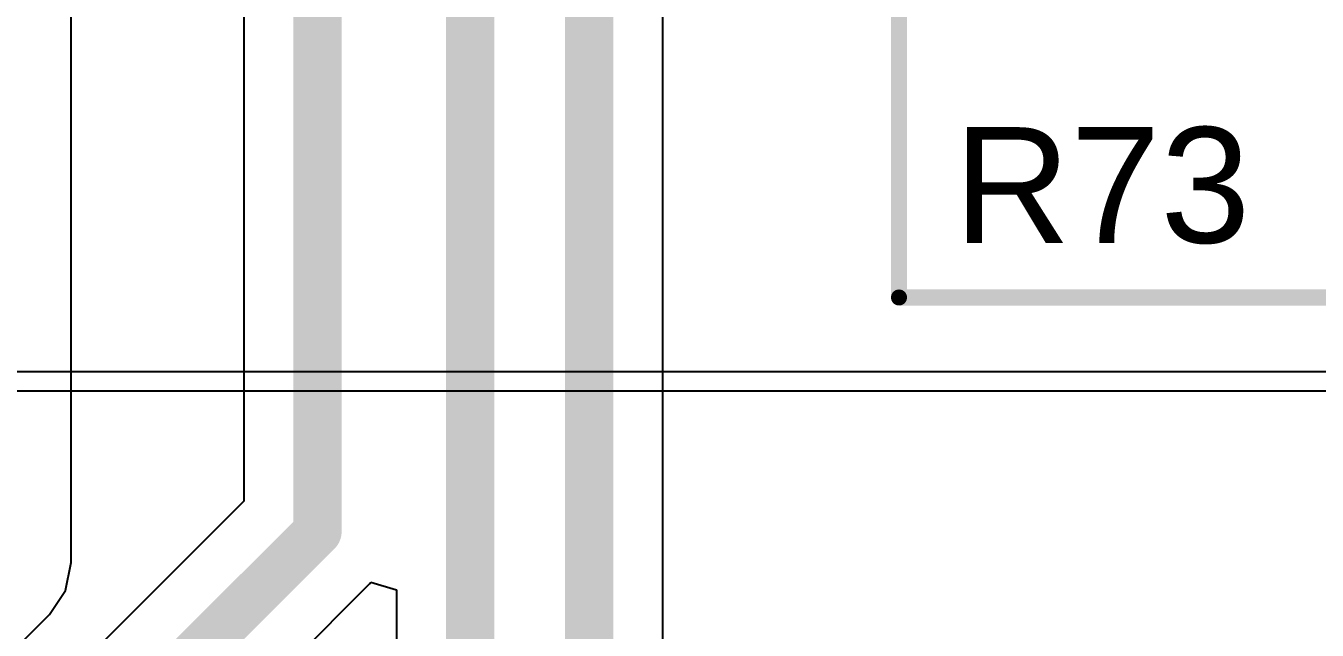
# Model space of a CAD drawing. Header units: inches. Extents: x 0 to 5379, y 0 to 5429.
# Drawn here: x 107.81 to 118.01, y 70.37 to 75.15 of the extents above; entities that cross this region are included whole.
import ezdxf

# ---------------------------------------------------------------- set-up
doc = ezdxf.new("R2010")
doc.units = ezdxf.units.IN
for name, color, linetype in [('SIG 01', 90, 'Continuous'), ('Top Layer', 1, 'Continuous'), ('Top Overlay', 2, 'Continuous')]:
    doc.layers.add(name, color=color, linetype=linetype)
doc.styles.add('Arial', font='', dxfattribs={"height": 0.2})
doc.styles.get('Arial').set_extended_font_data('Arial')

msp = doc.modelspace()

# ---------------------------------------------------------------- linework, layer by layer
at = {"layer": 'SIG 01'}
for p, q in [((112.842, 68.741), (112.842, 87.102)), ((108.167, 70.906), (108.167, 80.416)), ((109.53, 77.809), (109.53, 71.39)), ((109.53, 71.39), (103.525, 65.385)), ((108.122, 70.683), (108.167, 70.906)), ((104.178, 64.391), (110.525, 70.737)), ((110.525, 70.737), (110.534, 70.75)), ((110.534, 70.75), (110.737, 70.689)), ((107.996, 70.494), (108.122, 70.683)), ((110.737, 70.689), (110.737, 69.371)), ((103.44, 65.939), (107.996, 70.494))]:
    msp.add_line(p, q, dxfattribs=at)
for points in [[(111.319, 69.13, 0.381, 0.381, 0), (111.319, 88.602, 0.381, 0.381, 0)], [(112.259, 68.741, 0.381, 0.381, 0), (112.259, 87.102, 0.381, 0.381, 0)], [(110.113, 71.149, 0.381, 0.381, 0), (110.113, 85.6, 0.381, 0.381, 0)], [(103.766, 64.803, 0.381, 0.381, 0), (110.113, 71.149, 0.381, 0.381, 0)]]:
    msp.add_lwpolyline(points, format="xyseb", dxfattribs=at)
msp.add_lwpolyline([(110.017, 71.149, 0.191, 0.191, 1), (110.208, 71.149, 0.191, 0.191, 1)], format="xyseb", close=True, dxfattribs=at)
msp.add_lwpolyline([(110.017, 71.149, 0.191, 0.191, 1), (110.208, 71.149, 0.191, 0.191, 1)], format="xyseb", close=True, dxfattribs=at)
at = {"layer": 'Top Layer'}
for p, q in [((0.381, 72.415), (350, 72.415)), ((93.049, 72.263), (118.999, 72.263))]:
    msp.add_line(p, q, dxfattribs=at)
at = {"layer": 'Top Overlay'}
for points in [[(114.706, 73, 0.127, 0.127, 0), (114.706, 81.432, 0.127, 0.127, 0)], [(114.706, 73, 0.127, 0.127, 0), (122.098, 73, 0.127, 0.127, 0)]]:
    msp.add_lwpolyline(points, format="xyseb", dxfattribs=at)
msp.add_lwpolyline([(114.675, 73, 0.0635, 0.0635, 1), (114.738, 73, 0.0635, 0.0635, 1)], format="xyseb", close=True, dxfattribs=at)
msp.add_lwpolyline([(114.675, 73, 0.0635, 0.0635, 1), (114.738, 73, 0.0635, 0.0635, 1)], format="xyseb", close=True, dxfattribs=at)

# ---------------------------------------------------------------- texts
at = {"layer": 'Top Overlay', "style": 'Arial'}
msp.add_text('R73', height=0.9144, dxfattribs=at).set_placement((115.139, 73.432))

doc.saveas('drawing.dxf')
